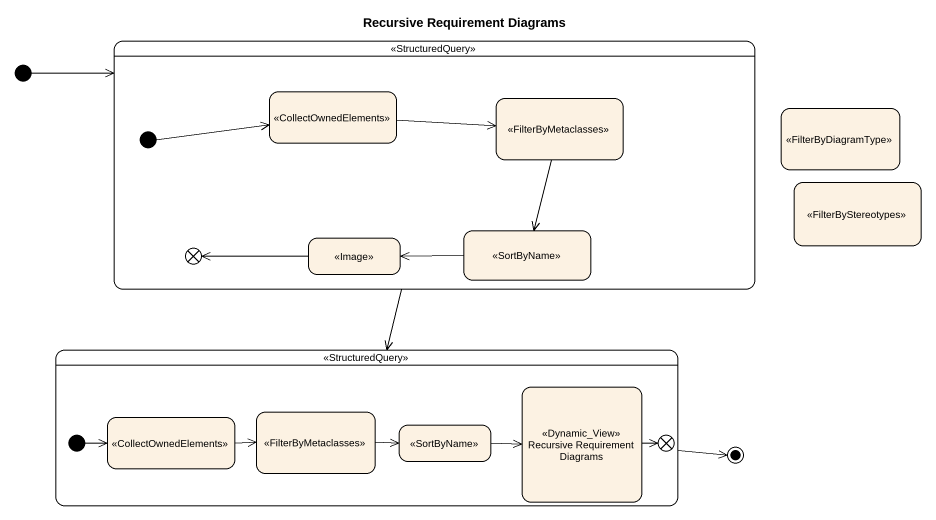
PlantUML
@startuml
title Recursive Requirement Diagrams
hide empty description
state " " as state1 <<StructuredQuery>> {
  state " " as state2 <<CollectOwnedElements>>
  state " " as state3 <<FilterByMetaclasses>>
  state flowfinal1 <<end>>
  state " " as state6 <<Image>>
  state " " as state7 <<SortByName>>
  [*] -right-> state2
}
state " " as state4 <<FilterByDiagramType>>
state " " as state5 <<FilterByStereotypes>>
state " " as state8 <<StructuredQuery>> {
  state "Recursive Requirement Diagrams" as Recursive_Requirement <<Dynamic_View>>
  state " " as state9 <<CollectOwnedElements>>
  state " " as state10 <<FilterByMetaclasses>>
  state " " as state11 <<SortByName>>
  state flowfinal2 <<end>>
  [*] -right-> state9
}
[*] -right-> state1
state1 --> state8
state2 -right-> state3
state3 --> state7
state6 -left-> flowfinal1
state7 -left-> state6
Recursive_Requirement -right-> flowfinal2
state9 -right-> state10
state10 -right-> state11
state11 -right-> Recursive_Requirement
state8 -right-> [*]
@enduml
